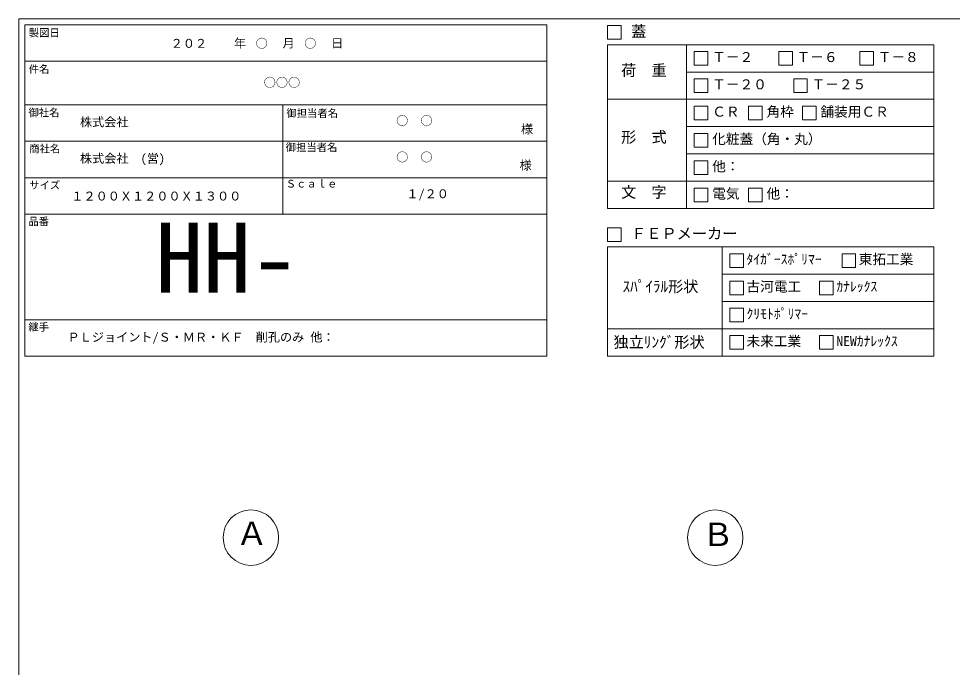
# Model space of a CAD drawing. Units: millimetres, scale not verified. Extents: x -6420 to 6420, y -3048 to 3049.
# Drawn here: x -1740 to 2362, y 199 to 3049 of the extents above; entities that cross this region are included whole.
import ezdxf
from ezdxf.enums import TextEntityAlignment as Align

# ---------------------------------------------------------------- set-up
doc = ezdxf.new("R2010")
doc.units = ezdxf.units.MM
doc.header["$LTSCALE"] = 20
for name, color, linetype, lineweight in [('0-2_waku', 7, 'Continuous', 18), ('0-3_gaikei', 7, 'Continuous', 18), ('0-D_文字１', 7, 'Continuous', 18), ('1-4_文字２', 7, 'Continuous', 5)]:
    doc.layers.add(name, color=color, linetype=linetype, lineweight=lineweight)
doc.styles.add('ＭＳ ゴシック', font='')
doc.styles.get('ＭＳ ゴシック').set_extended_font_data('MS Gothic')

msp = doc.modelspace()

# ---------------------------------------------------------------- linework, layer by layer
at = {"layer": '0-2_waku'}
for p, q in [((-1740, 3048.75), (-1740, -2651.25)), ((-1740, 3048.75), (6420, 3048.75)), ((-1713.33, 3022.09), (-1713.33, 1566.09)), ((-1713.33, 3022.09), (580, 3022.09)), ((-1713.33, 3022.09), (-1713.33, 1566.09)), ((-1713.33, 3022.09), (580, 3022.09)), ((-1713.33, 3022.09), (-1713.33, 1566.09)), ((580, 3022.09), (580, 1566.09)), ((846.67, 2934.38), (2280, 2934.38)), ((846.67, 2934.38), (846.67, 2214.38)), ((1194.22, 2934.38), (1194.22, 2214.38)), ((2280, 2934.38), (2280, 2214.38)), ((-1713.33, 2862.09), (580, 2862.09)), ((-1713.33, 2862.09), (580, 2862.09)), ((-1713.33, 2862.09), (580, 2862.09)), ((-1713.33, 2862.09), (580, 2862.09)), ((1194.22, 2814.38), (2280, 2814.38)), ((-1713.33, 2670.09), (580, 2670.09)), ((-1713.33, 2670.09), (580, 2670.09)), ((-580, 2670.09), (-580, 2190.09)), ((846.67, 2694.38), (2280, 2694.38)), ((1194.22, 2574.38), (2280, 2574.38)), ((-1713.33, 2510.09), (580, 2510.09)), ((1194.22, 2454.38), (2280, 2454.38)), ((-1713.33, 2350.09), (580, 2350.09)), ((846.67, 2334.38), (2280, 2334.38)), ((-1713.33, 2190.09), (580, 2190.09)), ((846.67, 2214.38), (2280, 2214.38)), ((846.67, 2046.09), (2280, 2046.09)), ((846.67, 2046.09), (846.67, 1566.09)), ((1350.42, 2046.09), (1350.42, 1566.09)), ((2280, 2046.09), (2280, 1566.09)), ((1350.42, 1926.09), (2280, 1926.09)), ((1350.42, 1806.09), (2280, 1806.09)), ((-1713.33, 1726.09), (580, 1726.09)), ((846.67, 1686.09), (2280, 1686.09)), ((-1713.33, 1566.09), (580, 1566.09)), ((846.67, 1566.09), (2280, 1566.09)), ((846.67, 1566.09), (2280, 1566.09))]:
    msp.add_line(p, q, dxfattribs=at)
at = {"layer": '0-3_gaikei'}
for centre in [(-720, 768.75), (1320, 768.75)]:
    msp.add_circle(centre, 121.88, dxfattribs=at)
at = {"layer": '0-D_文字１'}
for p, q in [((846.67, 3018.13), (846.67, 2958.13)), ((846.67, 2958.13), (906.67, 2958.13)), ((1227.96, 2904.38), (1287.96, 2904.38)), ((1227.96, 2904.38), (1227.96, 2844.38)), ((1227.96, 2904.38), (1227.96, 2844.38)), ((1227.96, 2904.38), (1287.96, 2904.38)), ((1227.96, 2904.38), (1227.96, 2844.38)), ((1227.96, 2904.38), (1287.96, 2904.38)), ((1287.96, 2904.38), (1287.96, 2844.38)), ((1287.96, 2904.38), (1287.96, 2844.38)), ((1287.96, 2904.38), (1287.96, 2844.38)), ((1598.74, 2904.38), (1658.74, 2904.38)), ((1598.74, 2904.38), (1598.74, 2844.38)), ((1658.74, 2904.38), (1658.74, 2844.38)), ((1955.01, 2904.38), (2015.01, 2904.38)), ((1955.01, 2904.38), (1955.01, 2844.38)), ((2015.01, 2904.38), (2015.01, 2844.38)), ((1227.96, 2844.38), (1287.96, 2844.38)), ((1227.96, 2844.38), (1287.96, 2844.38)), ((1227.96, 2844.38), (1287.96, 2844.38)), ((1598.74, 2844.38), (1658.74, 2844.38)), ((1955.01, 2844.38), (2015.01, 2844.38)), ((1227.96, 2784.38), (1287.96, 2784.38)), ((1227.96, 2784.38), (1227.96, 2724.38)), ((1287.96, 2784.38), (1287.96, 2724.38)), ((1664.6, 2784.38), (1724.6, 2784.38)), ((1664.6, 2784.38), (1664.6, 2724.38)), ((1724.6, 2784.38), (1724.6, 2724.38)), ((1227.96, 2724.38), (1287.96, 2724.38)), ((1664.6, 2724.38), (1724.6, 2724.38)), ((1227.96, 2664.38), (1287.96, 2664.38)), ((1227.96, 2664.38), (1227.96, 2604.38)), ((1227.96, 2664.38), (1227.96, 2604.38)), ((1287.96, 2664.38), (1287.96, 2604.38)), ((1287.96, 2664.38), (1287.96, 2604.38)), ((1466.62, 2664.38), (1526.62, 2664.38)), ((1466.62, 2664.38), (1466.62, 2604.38)), ((1526.62, 2664.38), (1526.62, 2604.38)), ((1703.29, 2664.38), (1763.29, 2664.38)), ((1703.29, 2664.38), (1703.29, 2604.38)), ((1763.29, 2664.38), (1763.29, 2604.38)), ((1227.96, 2604.38), (1287.96, 2604.38)), ((1227.96, 2604.38), (1287.96, 2604.38)), ((1466.62, 2604.38), (1526.62, 2604.38)), ((1703.29, 2604.38), (1763.29, 2604.38)), ((1227.96, 2544.38), (1227.96, 2484.38)), ((1287.96, 2544.38), (1287.96, 2484.38)), ((1227.96, 2484.38), (1287.96, 2484.38)), ((1227.96, 2424.38), (1287.96, 2424.38)), ((1227.96, 2424.38), (1227.96, 2364.38)), ((1227.96, 2424.38), (1227.96, 2364.38)), ((1287.96, 2424.38), (1287.96, 2364.38)), ((1287.96, 2424.38), (1287.96, 2364.38)), ((1227.96, 2364.38), (1287.96, 2364.38)), ((1227.96, 2364.38), (1287.96, 2364.38)), ((1227.96, 2304.38), (1227.96, 2244.38)), ((1466.62, 2304.38), (1466.62, 2244.38)), ((1227.96, 2244.38), (1287.96, 2244.38)), ((1466.62, 2244.38), (1526.62, 2244.38)), ((846.67, 2129.84), (846.67, 2069.84)), ((846.67, 2069.84), (906.67, 2069.84)), ((1384.16, 2016.09), (1384.16, 1956.09)), ((1876.94, 2016.09), (1936.94, 2016.09)), ((1876.94, 2016.09), (1876.94, 1956.09)), ((1876.94, 2016.09), (1936.94, 2016.09)), ((1876.94, 2016.09), (1876.94, 1956.09)), ((1876.94, 2016.09), (1936.94, 2016.09)), ((1876.94, 2016.09), (1876.94, 1956.09)), ((1936.94, 2016.09), (1936.94, 1956.09)), ((1936.94, 2016.09), (1936.94, 1956.09)), ((1936.94, 2016.09), (1936.94, 1956.09)), ((1384.16, 1956.09), (1444.16, 1956.09)), ((1876.94, 1956.09), (1936.94, 1956.09)), ((1876.94, 1956.09), (1936.94, 1956.09)), ((1876.94, 1956.09), (1936.94, 1956.09)), ((1384.16, 1896.09), (1444.16, 1896.09)), ((1384.16, 1896.09), (1384.16, 1836.09)), ((1444.16, 1896.09), (1444.16, 1836.09)), ((1778.7, 1896.09), (1778.7, 1836.09)), ((1384.16, 1836.09), (1444.16, 1836.09)), ((1778.7, 1836.09), (1838.7, 1836.09)), ((1384.16, 1776.09), (1384.16, 1716.09)), ((1384.16, 1716.09), (1444.16, 1716.09)), ((1384.16, 1656.09), (1444.16, 1656.09)), ((1384.16, 1656.09), (1384.16, 1596.09)), ((1444.16, 1656.09), (1444.16, 1596.09)), ((1778.7, 1656.09), (1838.7, 1656.09)), ((1778.7, 1656.09), (1778.7, 1596.09)), ((1838.7, 1656.09), (1838.7, 1596.09)), ((1384.16, 1596.09), (1444.16, 1596.09)), ((1778.7, 1596.09), (1838.7, 1596.09))]:
    msp.add_line(p, q, dxfattribs=at)
for points in [[(846.67, 3018.13), (906.67, 3018.13), (906.67, 2958.13)], [(846.67, 3018.13), (906.67, 3018.13), (906.67, 2958.13)], [(1227.96, 2664.38), (1287.96, 2664.38), (1287.96, 2604.38)], [(1227.96, 2664.38), (1227.96, 2604.38), (1287.96, 2604.38)], [(1227.96, 2544.38), (1287.96, 2544.38), (1287.96, 2484.38)], [(1227.96, 2424.38), (1287.96, 2424.38), (1287.96, 2364.38)], [(1227.96, 2424.38), (1227.96, 2364.38), (1287.96, 2364.38)], [(1227.96, 2304.38), (1287.96, 2304.38), (1287.96, 2244.38)], [(1466.62, 2304.38), (1526.62, 2304.38), (1526.62, 2244.38)], [(846.67, 2129.84), (906.67, 2129.84), (906.67, 2069.84)], [(1384.16, 2016.09), (1444.16, 2016.09), (1444.16, 1956.09)], [(1778.7, 1896.09), (1838.7, 1896.09), (1838.7, 1836.09)], [(1384.16, 1776.09), (1444.16, 1776.09), (1444.16, 1716.09)]]:
    msp.add_lwpolyline(points, dxfattribs=at)

# ---------------------------------------------------------------- texts
at = {"layer": '0-D_文字１', "style": 'ＭＳ ゴシック'}
for s, height, p in [('製図日', 33.24, (-1695.64, 2960.16)), ('蓋', 48.88, (950.78, 2954.24)), ('\u3000\u3000年\u3000\u3000\u3000月\u3000\u3000\u3000日', 39.1, (-900.92, 2910.02)), ('Ｔ－２', 43.99, (1306.81, 2845.03)), ('Ｔ－６', 43.99, (1677.59, 2845.03)), ('Ｔ－８', 43.99, (2033.87, 2845.03)), ('件名', 33.24, (-1695.64, 2800.16)), ('荷\u3000重', 48.88, (906.62, 2782.65)), ('Ｔ－２０', 43.99, (1306.81, 2725.03)), ('Ｔ－２５', 43.99, (1743.46, 2725.03)), ('角枠', 43.99, (1545.48, 2605.03)), ('舗装用ＣＲ', 43.99, (1782.15, 2605.03)), ('御社名', 33.24, (-1696.94, 2609.48)), ('御担当者名', 33.24, (-563.72, 2606.54)), ('御担当者名', 33.24, (-563.72, 2606.54)), ('ＣＲ', 43.99, (1306.81, 2605.03)), ('様', 39.1, (466.6, 2532.53)), ('形\u3000式', 48.88, (906.62, 2489.36)), ('化粧蓋（角・丸）', 43.99, (1306.81, 2485.03)), ('御担当者名', 33.24, (-566.67, 2456.79)), ('商社名', 33.24, (-1693.46, 2450.76)), ('様', 39.1, (460.61, 2373.98)), ('他：', 43.99, (1306.81, 2365.03)), ('サイズ', 33.24, (-1693.46, 2290.76)), ('Ｓｃａｌｅ', 33.24, (-566.67, 2296.79)), ('１/２０', 39.1, (-36.6, 2248.11)), ('文\u3000字', 48.88, (906.62, 2247.39)), ('電気', 43.99, (1306.81, 2245.03)), ('他：', 43.99, (1545.48, 2245.03)), ('１２００Ｘ１２００Ｘ１３００', 39.1, (-1508.68, 2238.09)), ('品番', 33.24, (-1697.46, 2131.23)), ('HH-', 307.9, (-1139.03, 1752.53)), ('ＦＥＰメーカー', 48.88, (950.78, 2065.95)), ('ﾀｲｶﾞｰｽﾎﾟﾘﾏｰ', 43.99, (1457.45, 1956.74)), ('東拓工業', 43.99, (1950.23, 1956.74)), ('ｽﾊﾟｲﾗﾙ形状', 48.88, (912.82, 1833.21)), ('古河電工', 43.99, (1457.45, 1836.74)), ('ｶﾅﾚｯｸｽ', 43.99, (1851.99, 1836.74)), ('ｸﾘﾓﾄﾎﾟﾘﾏｰ', 43.99, (1457.45, 1716.74)), ('継手', 33.24, (-1697.46, 1667.23)), ('ＰＬジョイント/Ｓ・ＭＲ・ＫＦ\u3000削孔のみ 他：', 39.1, (-1525.35, 1618.36)), ('独立ﾘﾝｸﾞ形状', 48.88, (873.45, 1588.57)), ('未来工業', 43.99, (1457.45, 1596.74)), ('NEWｶﾅﾚｯｸｽ', 43.99, (1851.99, 1596.74)), ('Ａ', 103.1, (-785.87, 705.1)), ('Ｂ', 103.1, (1261.46, 700.45))]:
    msp.add_text(s, height=height, dxfattribs=at).set_placement(p, align=Align.BOTTOM_LEFT)
at = {"layer": '1-4_文字２', "style": 'ＭＳ ゴシック'}
for s, p in [('\u3000\u3000２０２\u3000\u3000\u3000\u3000○\u3000\u3000\u3000○', (-1178.89, 2908.97)), ('○○○', (-663.31, 2737.21)), ('○\u3000○', (-81.62, 2569.37)), ('株式会社', (-1470.67, 2563.53)), ('○\u3000○', (-81.62, 2409.37)), ('株式会社\u3000(営)', (-1470.67, 2403.53))]:
    msp.add_text(s, height=39.1, dxfattribs=at).set_placement(p, align=Align.BOTTOM_LEFT)

doc.saveas('drawing.dxf')
